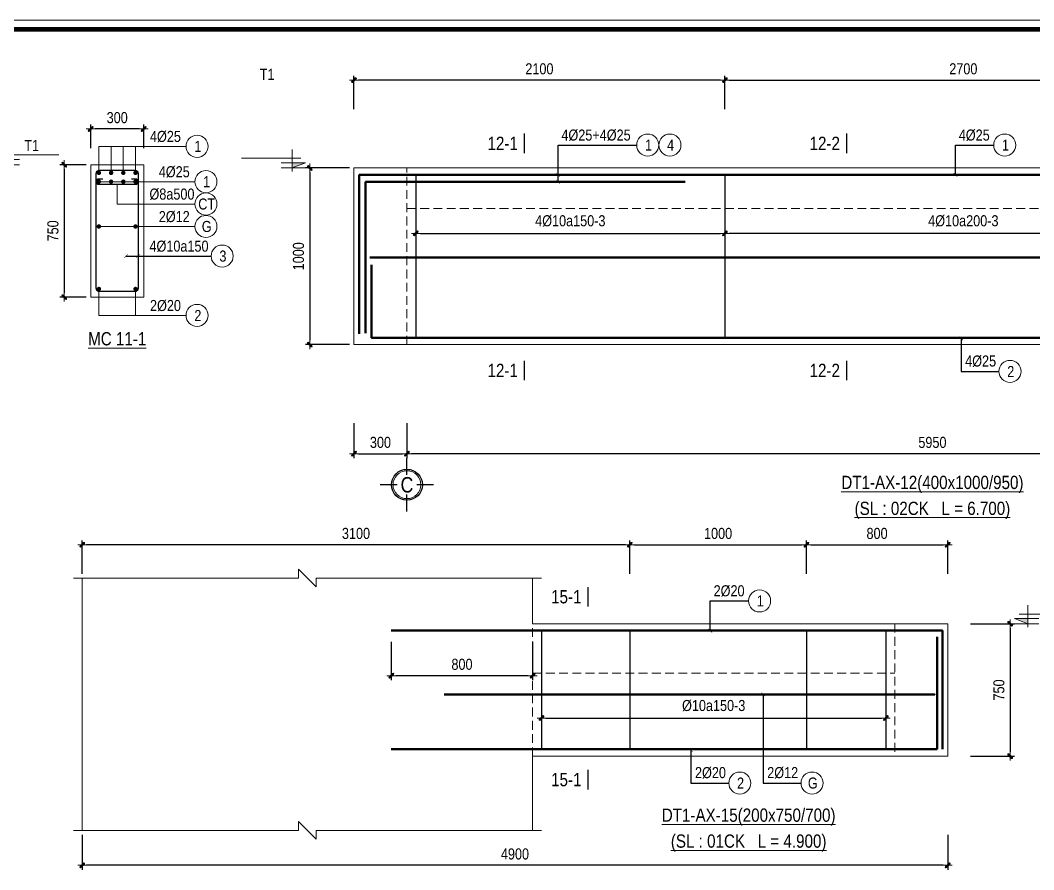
# Model space of a CAD drawing. Header units: millimetres. Extents: x 397144 to 8960116, y 345581 to 674207.
# Drawn here: x 4938777 to 4944515, y 658702 to 663512 of the extents above; entities that cross this region are included whole.
import ezdxf
from ezdxf.enums import TextEntityAlignment as Align

# ---------------------------------------------------------------- set-up
doc = ezdxf.new("R2010")
doc.units = ezdxf.units.MM
doc.header["$PDSIZE"] = -10
doc.linetypes.add('HIDDEN', pattern=[0.375, 0.25, -0.125])
doc.layers.get('0').update_dxf_attribs({"linetype": 'CONTINUOUS'})
doc.layers.get('Defpoints').update_dxf_attribs({"color": 12, "linetype": 'CONTINUOUS'})
for name, color, linetype, lineweight in [('2', 2, 'CONTINUOUS', 20), ('CDAI', 8, 'CONTINUOUS', 30), ('CTHEP', 2, 'CONTINUOUS', 50), ('DBAO', 3, 'CONTINUOUS', 20), ('DGIONG', 4, 'CONTINUOUS', 13), ('KTH', 150, 'CONTINUOUS', 5), ('Net khuat', 8, 'HIDDEN', 13), ('STICK', 1, 'CONTINUOUS', 9), ('TEXT', 7, 'CONTINUOUS', 15)]:
    doc.layers.add(name, color=color, linetype=linetype, lineweight=lineweight)
doc.layers.add('8', color=8, linetype='CONTINUOUS')
doc.layers.add('HATCH', color=7, linetype='CONTINUOUS', lineweight=5, true_color=0x2491ff)
doc.styles.add('HELVECONDENSE', font='VHELVCN_0.TTF')
doc.styles.add('Star-HelCon', font='VHELVCN_0.TTF')
doc.styles.add('TTP-HelCon', font='VHELVCN_0.TTF')
doc.styles.add('VNI-HELVE-CONDENSE', font='VHELVCN_0.TTF')
doc.dimstyles.new('kc-25', dxfattribs={"dimtxt": 62.5, "dimasz": 20, "dimexe": 20, "dimexo": 50, "dimgap": 25, "dimtad": 3, "dimdec": 0, "dimzin": 0, "dimdsep": 46, "dimtxsty": 'VNI-HELVE-CONDENSE', "dimblk": 'DIM', "dimcen": 2.5, "dimclrd": 256, "dimclre": 154, "dimclrt": 7, "dimaunit": 1, "dimadec": 0, "dimazin": 0, "dimtfac": 1, "dimtdec": 0, "dimtix": 1, "dimtmove": 0, "dimatfit": 3, "dimldrblk": 'DOT', "dimfxl": 1, "dimtolj": 1, "dimtzin": 0, "dimarcsym": 0})
doc.dimstyles.new('TTP-25', dxfattribs={"dimscale": 25, "dimtxt": 2.5, "dimasz": 1, "dimexe": 1, "dimexo": 1, "dimgap": 0.09, "dimtad": 0, "dimdec": 4, "dimrnd": 5, "dimzin": 9, "dimdsep": 46, "dimtxsty": 'TTP-HelCon', "dimblk": 'Stick1', "dimcen": 0.09, "dimdle": 1.5, "dimclrd": 256, "dimclre": 256, "dimclrt": 7, "dimadec": 0, "dimazin": 0, "dimtfac": 1, "dimtdec": 4, "dimtmove": 0, "dimatfit": 3, "dimldrblk": '_ArchTick1', "dimfxl": 1, "dimtvp": 1, "dimtolj": 1, "dimtzin": 0, "dimarcsym": 0})

# ---------------------------------------------------------------- blocks, each defined once
blk = doc.blocks.new('Stick1')
at = {"layer": 'STICK'}
h = blk.add_hatch(color=256, dxfattribs=at)
edge = h.paths.add_edge_path()
edge.add_line((0.3, 0.5), (-0.5, -0.3))
edge.add_arc((-0.4, -0.4), 0.141, 135, 315)
edge.add_line((-0.3, -0.5), (0.5, 0.3))
edge.add_arc((0.4, 0.4), 0.141, 315, 495)
blk.add_line((1, 0), (-1, 0), dxfattribs=at)
blk.add_lwpolyline([(0.3, 0.5), (-0.5, -0.3, 1), (-0.3, -0.5), (0.5, 0.3, 1), (0.3, 0.5, 1)], format="xyb", dxfattribs=at)
blk = doc.blocks.new('*D686')
at = {"layer": 'Defpoints', "color": 0, "transparency": 16777216}
for p in [(4939128, 660542.2), (4939128, 660353.2), (4942228, 660353.2)]:
    blk.add_point(p, dxfattribs=at)
at = {"layer": 'KTH', "lineweight": -2, "transparency": 16777216}
for p, q in [((4939128, 660378.2), (4939128, 660567.2)), ((4942203, 660542.2), (4939153, 660542.2)), ((4942228, 660378.2), (4942228, 660567.2))]:
    blk.add_line(p, q, dxfattribs=at)
at = {"layer": 'KTH', "lineweight": -2, "transparency": 16777216, "xscale": 25, "yscale": 25, "zscale": 25, "rotation": 180}
blk.add_blockref('Stick1', (4939128, 660542.2), dxfattribs=at)
at = {"layer": 'KTH', "lineweight": -2, "transparency": 16777216, "xscale": 25, "yscale": 25, "zscale": 25}
blk.add_blockref('Stick1', (4942228, 660542.2), dxfattribs=at)
at = {"layer": 'KTH', "color": 7, "transparency": 16777216, "insert": (4940678, 660606), "char_height": 62.5, "attachment_point": 5, "style": 'TTP-HelCon'}
blk.add_mtext('\\A1;3100', dxfattribs=at)
blk = doc.blocks.new('_ArchTick1')
at = {"color": 0, "const_width": 3.81}
blk.add_lwpolyline([(-12.7, -12.7), (12.7, 12.7)], dxfattribs=at)
blk = doc.blocks.new('DIM')
h = blk.add_hatch(color=1)
h.paths.add_polyline_path([(0.49, 0.29, 1), (0.29, 0.49), (-0.19, 0), (0.19, 0)])
h.paths.add_polyline_path([(0.19, 0), (-0.19, 0), (-0.49, -0.29, 1), (-0.29, -0.49)])
at = {"color": 9}
for p, q in [((-0.19, 0), (-1.5, 0)), ((0.19, 0), (1.5, 0))]:
    blk.add_line(p, q, dxfattribs=at)
at = {"color": 1}
for p, q in [((-0.49, -0.29), (0.29, 0.49)), ((-0.29, -0.49), (0.49, 0.29)), ((-0.19, 0), (0.19, 0))]:
    blk.add_line(p, q, dxfattribs=at)
blk.add_arc((-0.39, -0.39), 0.138, 135, 315, dxfattribs=at)
blk = doc.blocks.new('*D687')
at = {"layer": 'Defpoints', "color": 0, "transparency": 16777216}
for p in [(4939128, 658924.8), (4944028, 658924.8), (4939128, 658726.8)]:
    blk.add_point(p, dxfattribs=at)
at = {"layer": 'KTH', "lineweight": -2, "transparency": 16777216}
for p, q in [((4939128, 658899.8), (4939128, 658701.8)), ((4944028, 658899.8), (4944028, 658701.8)), ((4944003, 658726.8), (4939153, 658726.8))]:
    blk.add_line(p, q, dxfattribs=at)
at = {"layer": 'KTH', "lineweight": -2, "transparency": 16777216, "xscale": 25, "yscale": 25, "zscale": 25, "rotation": 180}
blk.add_blockref('Stick1', (4939128, 658726.8), dxfattribs=at)
at = {"layer": 'KTH', "lineweight": -2, "transparency": 16777216, "xscale": 25, "yscale": 25, "zscale": 25}
blk.add_blockref('Stick1', (4944028, 658726.8), dxfattribs=at)
at = {"layer": 'KTH', "color": 7, "transparency": 16777216, "insert": (4941578, 658790.7), "char_height": 62.5, "attachment_point": 5, "style": 'TTP-HelCon'}
blk.add_mtext('\\A1;4900', dxfattribs=at)
blk = doc.blocks.new('*D688')
at = {"layer": 'Defpoints', "color": 0, "transparency": 16777216}
for p in [(4943228, 660542.2), (4942228, 660353.2), (4943228, 660353.2)]:
    blk.add_point(p, dxfattribs=at)
at = {"layer": 'KTH', "lineweight": -2, "transparency": 16777216}
for p, q in [((4942228, 660378.2), (4942228, 660567.2)), ((4942253, 660542.2), (4943203, 660542.2)), ((4943228, 660378.2), (4943228, 660567.2))]:
    blk.add_line(p, q, dxfattribs=at)
at = {"layer": 'KTH', "lineweight": -2, "transparency": 16777216, "xscale": 25, "yscale": 25, "zscale": 25, "rotation": 180}
blk.add_blockref('Stick1', (4942228, 660542.2), dxfattribs=at)
at = {"layer": 'KTH', "lineweight": -2, "transparency": 16777216, "xscale": 25, "yscale": 25, "zscale": 25}
blk.add_blockref('Stick1', (4943228, 660542.2), dxfattribs=at)
at = {"layer": 'KTH', "color": 7, "transparency": 16777216, "insert": (4942728, 660606), "char_height": 62.5, "attachment_point": 5, "style": 'TTP-HelCon'}
blk.add_mtext('\\A1;1000', dxfattribs=at)
blk = doc.blocks.new('*D689')
at = {"layer": 'Defpoints', "color": 0, "transparency": 16777216}
for p in [(4944028, 660542.2), (4943228, 660353.2), (4944028, 660353.2)]:
    blk.add_point(p, dxfattribs=at)
at = {"layer": 'KTH', "lineweight": -2, "transparency": 16777216}
for p, q in [((4943228, 660378.2), (4943228, 660567.2)), ((4943253, 660542.2), (4944003, 660542.2)), ((4944028, 660378.2), (4944028, 660567.2))]:
    blk.add_line(p, q, dxfattribs=at)
at = {"layer": 'KTH', "lineweight": -2, "transparency": 16777216, "xscale": 25, "yscale": 25, "zscale": 25, "rotation": 180}
blk.add_blockref('Stick1', (4943228, 660542.2), dxfattribs=at)
at = {"layer": 'KTH', "lineweight": -2, "transparency": 16777216, "xscale": 25, "yscale": 25, "zscale": 25}
blk.add_blockref('Stick1', (4944028, 660542.2), dxfattribs=at)
at = {"layer": 'KTH', "color": 7, "transparency": 16777216, "insert": (4943628, 660606), "char_height": 62.5, "attachment_point": 5, "style": 'TTP-HelCon'}
blk.add_mtext('\\A1;800', dxfattribs=at)
blk = doc.blocks.new('*D690')
at = {"layer": 'Defpoints', "color": 0, "transparency": 16777216}
for p in [(4941728, 659700.8), (4943678, 659694.8), (4943678, 659560.8)]:
    blk.add_point(p, dxfattribs=at)
at = {"layer": 'KTH', "lineweight": -2, "transparency": 16777216}
for p, q in [((4941728, 659675.8), (4941728, 659535.8)), ((4943678, 659669.8), (4943678, 659535.8)), ((4941753, 659560.8), (4943653, 659560.8))]:
    blk.add_line(p, q, dxfattribs=at)
at = {"layer": 'KTH', "lineweight": -2, "transparency": 16777216, "xscale": 25, "yscale": 25, "zscale": 25, "rotation": 180}
blk.add_blockref('Stick1', (4941728, 659560.8), dxfattribs=at)
at = {"layer": 'KTH', "lineweight": -2, "transparency": 16777216, "xscale": 25, "yscale": 25, "zscale": 25}
blk.add_blockref('Stick1', (4943678, 659560.8), dxfattribs=at)
at = {"layer": 'KTH', "color": 7, "transparency": 16777216, "insert": (4942703, 659630.7), "char_height": 62.5, "attachment_point": 5, "style": 'TTP-HelCon'}
blk.add_mtext('\\A1;\\A1;Þ10a150-3', dxfattribs=at)
blk = doc.blocks.new('*D691')
at = {"layer": 'Defpoints', "color": 0, "transparency": 16777216}
for p in [(4940878, 660016.8), (4941678, 660016.8), (4940878, 659800.8)]:
    blk.add_point(p, dxfattribs=at)
at = {"layer": 'KTH', "lineweight": -2, "transparency": 16777216}
for p, q in [((4940878, 659991.8), (4940878, 659775.8)), ((4941678, 659991.8), (4941678, 659775.8)), ((4941653, 659800.8), (4940903, 659800.8))]:
    blk.add_line(p, q, dxfattribs=at)
at = {"layer": 'KTH', "lineweight": -2, "transparency": 16777216, "xscale": 25, "yscale": 25, "zscale": 25, "rotation": 180}
blk.add_blockref('Stick1', (4940878, 659800.8), dxfattribs=at)
at = {"layer": 'KTH', "lineweight": -2, "transparency": 16777216, "xscale": 25, "yscale": 25, "zscale": 25}
blk.add_blockref('Stick1', (4941678, 659800.8), dxfattribs=at)
at = {"layer": 'KTH', "color": 7, "transparency": 16777216, "insert": (4941278, 659864.7), "char_height": 62.5, "attachment_point": 5, "style": 'TTP-HelCon'}
blk.add_mtext('\\A1;800', dxfattribs=at)
blk = doc.blocks.new('*D692')
at = {"layer": 'Defpoints', "color": 0, "transparency": 16777216}
for p in [(4944131.7, 660094.8), (4944131.7, 659344.8), (4944381.7, 659344.8)]:
    blk.add_point(p, dxfattribs=at)
at = {"layer": 'KTH', "lineweight": -2, "transparency": 16777216}
for p, q in [((4944156.7, 660094.8), (4944406.7, 660094.8)), ((4944381.7, 660069.8), (4944381.7, 659369.8)), ((4944156.7, 659344.8), (4944406.7, 659344.8))]:
    blk.add_line(p, q, dxfattribs=at)
at = {"layer": 'KTH', "lineweight": -2, "transparency": 16777216, "xscale": 25, "yscale": 25, "zscale": 25}
for p, rotation in [((4944381.7, 660094.8), 90), ((4944381.7, 659344.8), 270)]:
    blk.add_blockref('Stick1', p, dxfattribs=dict(at, rotation=rotation))
at = {"layer": 'KTH', "color": 7, "transparency": 16777216, "insert": (4944317.9, 659719.8), "char_height": 62.5, "attachment_point": 5, "rotation": 90, "style": 'TTP-HelCon'}
blk.add_mtext('\\A1;750', dxfattribs=at)
blk = doc.blocks.new('CODE')
at = {"layer": 'DBAO'}
for p, q in [((-62.5, -20), (-62.5, 105)), ((-62.5, 0), (-137.5, 30)), ((-137.5, 30), (0, 30)), ((-137.5, 0), (0, 0)), ((-112.5, 55), (223.6, 55))]:
    blk.add_line(p, q, dxfattribs=at)
at = {"layer": 'HATCH', "color": 1}
blk.add_solid([(-62.5, 0), (-137.5, 30), (-62.5, 30)], dxfattribs=at)
blk = doc.blocks.new('MC')
at = {"layer": 'CTHEP', "const_width": 10}
blk.add_lwpolyline([(0, 150), (0, 0)], dxfattribs=at)
at = {"layer": 'TEXT', "style": 'TTP-HelCon'}
blk.add_attdef('A', text='', height=100, dxfattribs=at).set_placement((-50, 25.5), align=Align.RIGHT)
blk = doc.blocks.new('*D30')
at = {"layer": 'Defpoints', "color": 0, "transparency": 16777216}
for p in [(4940666.4, 663173.1), (4940666.4, 662984.1), (4942766.4, 662984.1)]:
    blk.add_point(p, dxfattribs=at)
at = {"layer": 'KTH', "lineweight": -2, "transparency": 16777216}
for p, q in [((4940666.4, 663009.1), (4940666.4, 663198.1)), ((4942741.4, 663173.1), (4940691.4, 663173.1)), ((4942766.4, 663009.1), (4942766.4, 663198.1))]:
    blk.add_line(p, q, dxfattribs=at)
at = {"layer": 'KTH', "lineweight": -2, "transparency": 16777216, "xscale": 25, "yscale": 25, "zscale": 25, "rotation": 180}
blk.add_blockref('Stick1', (4940666.4, 663173.1), dxfattribs=at)
at = {"layer": 'KTH', "lineweight": -2, "transparency": 16777216, "xscale": 25, "yscale": 25, "zscale": 25}
blk.add_blockref('Stick1', (4942766.4, 663173.1), dxfattribs=at)
at = {"layer": 'KTH', "color": 7, "transparency": 16777216, "insert": (4941716.4, 663236.9), "char_height": 62.5, "attachment_point": 5, "style": 'TTP-HelCon'}
blk.add_mtext('\\A1;2100', dxfattribs=at)
blk = doc.blocks.new('*D31')
at = {"layer": 'Defpoints', "color": 0, "transparency": 16777216}
for p in [(4940666.4, 662675.7), (4940416.4, 661675.7), (4940666.4, 661675.7)]:
    blk.add_point(p, dxfattribs=at)
at = {"layer": 'KTH', "lineweight": -2, "transparency": 16777216}
for p, q in [((4940641.4, 662675.7), (4940391.4, 662675.7)), ((4940416.4, 662650.7), (4940416.4, 661700.7)), ((4940641.4, 661675.7), (4940391.4, 661675.7))]:
    blk.add_line(p, q, dxfattribs=at)
at = {"layer": 'KTH', "lineweight": -2, "transparency": 16777216, "xscale": 25, "yscale": 25, "zscale": 25}
for p, rotation in [((4940416.4, 662675.7), 90), ((4940416.4, 661675.7), 270)]:
    blk.add_blockref('Stick1', p, dxfattribs=dict(at, rotation=rotation))
at = {"layer": 'KTH', "color": 7, "transparency": 16777216, "insert": (4940352.5, 662175.7), "char_height": 62.5, "attachment_point": 5, "rotation": 90, "style": 'TTP-HelCon'}
blk.add_mtext('\\A1;1000', dxfattribs=at)
blk = doc.blocks.new('*D32')
at = {"layer": 'Defpoints', "color": 0, "transparency": 16777216}
for p in [(4940966.4, 661255.7), (4946916.4, 661255.7), (4940966.4, 661057.7)]:
    blk.add_point(p, dxfattribs=at)
at = {"layer": 'KTH', "lineweight": -2, "transparency": 16777216}
for p, q in [((4940966.4, 661230.7), (4940966.4, 661032.7)), ((4946916.4, 661230.7), (4946916.4, 661032.7)), ((4946891.4, 661057.7), (4940991.4, 661057.7))]:
    blk.add_line(p, q, dxfattribs=at)
at = {"layer": 'KTH', "lineweight": -2, "transparency": 16777216, "xscale": 25, "yscale": 25, "zscale": 25, "rotation": 180}
blk.add_blockref('Stick1', (4940966.4, 661057.7), dxfattribs=at)
at = {"layer": 'KTH', "lineweight": -2, "transparency": 16777216, "xscale": 25, "yscale": 25, "zscale": 25}
blk.add_blockref('Stick1', (4946916.4, 661057.7), dxfattribs=at)
at = {"layer": 'KTH', "color": 7, "transparency": 16777216, "insert": (4943941.4, 661121.6), "char_height": 62.5, "attachment_point": 5, "style": 'TTP-HelCon'}
blk.add_mtext('\\A1;5950', dxfattribs=at)
blk = doc.blocks.new('*D33')
at = {"layer": 'Defpoints', "color": 0, "transparency": 16777216}
for p in [(4945466.4, 663173.1), (4942766.4, 662984.1), (4945466.4, 662984.1)]:
    blk.add_point(p, dxfattribs=at)
at = {"layer": 'KTH', "lineweight": -2, "transparency": 16777216}
for p, q in [((4942766.4, 663009.1), (4942766.4, 663198.1)), ((4942791.4, 663173.1), (4945441.4, 663173.1)), ((4945466.4, 663009.1), (4945466.4, 663198.1))]:
    blk.add_line(p, q, dxfattribs=at)
at = {"layer": 'KTH', "lineweight": -2, "transparency": 16777216, "xscale": 25, "yscale": 25, "zscale": 25, "rotation": 180}
blk.add_blockref('Stick1', (4942766.4, 663173.1), dxfattribs=at)
at = {"layer": 'KTH', "lineweight": -2, "transparency": 16777216, "xscale": 25, "yscale": 25, "zscale": 25}
blk.add_blockref('Stick1', (4945466.4, 663173.1), dxfattribs=at)
at = {"layer": 'KTH', "color": 7, "transparency": 16777216, "insert": (4944116.4, 663236.9), "char_height": 62.5, "attachment_point": 5, "style": 'TTP-HelCon'}
blk.add_mtext('\\A1;2700', dxfattribs=at)
blk = doc.blocks.new('*D35')
at = {"layer": 'Defpoints', "color": 0, "transparency": 16777216}
for p in [(4941016.4, 662445.7), (4942766.4, 662445.7), (4942766.4, 662305.7)]:
    blk.add_point(p, dxfattribs=at)
at = {"layer": 'KTH', "lineweight": -2, "transparency": 16777216}
for p, q in [((4941016.4, 662420.7), (4941016.4, 662280.7)), ((4942766.4, 662420.7), (4942766.4, 662280.7)), ((4941041.4, 662305.7), (4942741.4, 662305.7))]:
    blk.add_line(p, q, dxfattribs=at)
at = {"layer": 'KTH', "lineweight": -2, "transparency": 16777216, "xscale": 25, "yscale": 25, "zscale": 25, "rotation": 180}
blk.add_blockref('Stick1', (4941016.4, 662305.7), dxfattribs=at)
at = {"layer": 'KTH', "lineweight": -2, "transparency": 16777216, "xscale": 25, "yscale": 25, "zscale": 25}
blk.add_blockref('Stick1', (4942766.4, 662305.7), dxfattribs=at)
at = {"layer": 'KTH', "color": 7, "transparency": 16777216, "insert": (4941891.4, 662375.6), "char_height": 62.5, "attachment_point": 5, "style": 'TTP-HelCon'}
blk.add_mtext('\\A1;4Þ10a150-3', dxfattribs=at)
blk = doc.blocks.new('*D36')
at = {"layer": 'Defpoints', "color": 0, "transparency": 16777216}
for p in [(4942766.4, 662445.7), (4945466.4, 662445.7), (4942766.4, 662305.7)]:
    blk.add_point(p, dxfattribs=at)
at = {"layer": 'KTH', "lineweight": -2, "transparency": 16777216}
for p, q in [((4942766.4, 662420.7), (4942766.4, 662280.7)), ((4945466.4, 662420.7), (4945466.4, 662280.7)), ((4945441.4, 662305.7), (4942791.4, 662305.7))]:
    blk.add_line(p, q, dxfattribs=at)
at = {"layer": 'KTH', "lineweight": -2, "transparency": 16777216, "xscale": 25, "yscale": 25, "zscale": 25, "rotation": 180}
blk.add_blockref('Stick1', (4942766.4, 662305.7), dxfattribs=at)
at = {"layer": 'KTH', "lineweight": -2, "transparency": 16777216, "xscale": 25, "yscale": 25, "zscale": 25}
blk.add_blockref('Stick1', (4945466.4, 662305.7), dxfattribs=at)
at = {"layer": 'KTH', "color": 7, "transparency": 16777216, "insert": (4944116.4, 662375.6), "char_height": 62.5, "attachment_point": 5, "style": 'TTP-HelCon'}
blk.add_mtext('\\A1;4Þ10a200-3', dxfattribs=at)
blk = doc.blocks.new('dau truc')
blk.add_circle((0, 0), 180)
at = {"layer": '8'}
for p, q in [((0, 127), (0, 345)), ((-127, 0), (-345, 0)), ((345, 0), (127, 0)), ((0, -345), (0, -127))]:
    blk.add_line(p, q, dxfattribs=at)
blk.add_circle((0, 0), 200, dxfattribs=at)
at = {"layer": 'TEXT', "style": 'HELVECONDENSE'}
blk.add_attdef('A', text='', height=233, dxfattribs=at).set_placement((0, 0), align=Align.MIDDLE)
blk = doc.blocks.new('*D38')
at = {"layer": 'Defpoints', "color": 0, "transparency": 16777216}
for p in [(4940666.4, 661255.7), (4940966.4, 661255.7), (4940966.4, 661057.7)]:
    blk.add_point(p, dxfattribs=at)
at = {"layer": 'KTH', "lineweight": -2, "transparency": 16777216}
for p, q in [((4940666.4, 661230.7), (4940666.4, 661032.7)), ((4940966.4, 661230.7), (4940966.4, 661032.7)), ((4940691.4, 661057.7), (4940941.4, 661057.7))]:
    blk.add_line(p, q, dxfattribs=at)
at = {"layer": 'KTH', "lineweight": -2, "transparency": 16777216, "xscale": 25, "yscale": 25, "zscale": 25, "rotation": 180}
blk.add_blockref('Stick1', (4940666.4, 661057.7), dxfattribs=at)
at = {"layer": 'KTH', "lineweight": -2, "transparency": 16777216, "xscale": 25, "yscale": 25, "zscale": 25}
blk.add_blockref('Stick1', (4940966.4, 661057.7), dxfattribs=at)
at = {"layer": 'KTH', "color": 7, "transparency": 16777216, "insert": (4940816.4, 661121.6), "char_height": 62.5, "attachment_point": 5, "style": 'TTP-HelCon'}
blk.add_mtext('\\A1;300', dxfattribs=at)
blk = doc.blocks.new('*D46')
at = {"layer": 'Defpoints', "color": 0, "ltscale": 500, "transparency": 16777216}
for p in [(4939176, 662896.8), (4939176, 662763.5), (4939476, 662763.5)]:
    blk.add_point(p, dxfattribs=at)
at = {"layer": 'KTH', "lineweight": -2, "ltscale": 500, "transparency": 16777216}
for p, q in [((4939176, 662788.5), (4939176, 662921.8)), ((4939451, 662896.8), (4939201, 662896.8)), ((4939476, 662788.5), (4939476, 662921.8))]:
    blk.add_line(p, q, dxfattribs=at)
at = {"layer": 'KTH', "lineweight": -2, "ltscale": 500, "transparency": 16777216, "xscale": 25, "yscale": 25, "zscale": 25, "rotation": 180}
blk.add_blockref('Stick1', (4939176, 662896.8), dxfattribs=at)
at = {"layer": 'KTH', "lineweight": -2, "ltscale": 500, "transparency": 16777216, "xscale": 25, "yscale": 25, "zscale": 25}
blk.add_blockref('Stick1', (4939476, 662896.8), dxfattribs=at)
at = {"layer": 'KTH', "color": 7, "ltscale": 500, "transparency": 16777216, "insert": (4939326, 662960.6), "char_height": 62.5, "attachment_point": 5, "style": 'TTP-HelCon'}
blk.add_mtext('\\A1;300', dxfattribs=at)
blk = doc.blocks.new('*D47')
at = {"layer": 'Defpoints', "color": 0, "ltscale": 500, "transparency": 16777216}
for p in [(4939176, 662694.5), (4939026.2, 661944.5), (4939176, 661944.5)]:
    blk.add_point(p, dxfattribs=at)
at = {"layer": 'KTH', "lineweight": -2, "ltscale": 500, "transparency": 16777216}
for p, q in [((4939151, 662694.5), (4939001.2, 662694.5)), ((4939026.2, 662669.5), (4939026.2, 661969.5)), ((4939151, 661944.5), (4939001.2, 661944.5))]:
    blk.add_line(p, q, dxfattribs=at)
at = {"layer": 'KTH', "lineweight": -2, "ltscale": 500, "transparency": 16777216, "xscale": 25, "yscale": 25, "zscale": 25}
for p, rotation in [((4939026.2, 662694.5), 90), ((4939026.2, 661944.5), 270)]:
    blk.add_blockref('Stick1', p, dxfattribs=dict(at, rotation=rotation))
at = {"layer": 'KTH', "color": 7, "ltscale": 500, "transparency": 16777216, "insert": (4938962.4, 662319.5), "char_height": 62.5, "attachment_point": 5, "rotation": 90, "style": 'TTP-HelCon'}
blk.add_mtext('\\A1;750', dxfattribs=at)
blk = doc.blocks.new('CHG_XX_Khung ten')
blk.add_lwpolyline([(15, 579), (826, 579), (826, 15), (15, 15)], close=True)
at = {"color": 4, "linetype": 'Continuous', "const_width": 1}
blk.add_lwpolyline([(17, 577), (824, 577), (824, 17), (17, 17)], close=True, dxfattribs=at)

msp = doc.modelspace()

# ---------------------------------------------------------------- linework, layer by layer
at = {"layer": 'CDAI', "ltscale": 52.5}
for p, q in [((4941016.37072, 662640.70253), (4941016.37072, 661710.70253)), ((4942766.37071, 662640.70253), (4942766.37071, 661710.70253)), ((4941728.02234, 660055.81008), (4941728.02234, 659383.81008)), ((4942228.02234, 660055.81008), (4942228.02234, 659383.81008)), ((4943228.02234, 660055.81008), (4943228.02234, 659383.81008)), ((4943678.02234, 660055.81008), (4943678.02234, 659383.81008))]:
    msp.add_line(p, q, dxfattribs=at)
at = {"layer": 'CDAI'}
msp.add_lwpolyline([(4939226.03518, 662663.25251), (4939426.03518, 662663.25251, -0.4142135624), (4939444.78518, 662644.50251), (4939444.78518, 661994.50251, -0.4142135624), (4939426.03518, 661975.75251), (4939226.03518, 661975.75251, -0.4142135624), (4939207.28518, 661994.50251), (4939207.28518, 662644.50251, -0.4142135624)], format="xyb", close=True, dxfattribs=at)
msp.add_lwpolyline([(4939244.20517, 662613.25251), (4939222.28518, 662613.25251, 0.4142135624), (4939207.28518, 662598.25251), (4939207.28518, 662598.25251, 0.4142135624), (4939222.28518, 662583.25251), (4939429.78518, 662583.25251, 0.4142135624), (4939444.78518, 662598.25251), (4939444.78518, 662598.25251, 0.4142135624), (4939429.78518, 662613.25251), (4939407.86519, 662613.25251)], format="xyb", dxfattribs=at)
at = {"layer": 'CTHEP'}
msp.add_line((4943968.02234, 659383.81008), (4943968.02234, 660020.5663), dxfattribs=at)
at = {"layer": 'CTHEP', "const_width": 12.5}
for points in [[(4939216.03518, 662648.25251, 1), (4939228.53518, 662648.25251, 1)], [(4939285.20185, 662648.25251, 1), (4939297.70185, 662648.25251, 1)], [(4939354.36852, 662648.25251, 1), (4939366.86852, 662648.25251, 1)], [(4939423.53518, 662648.25251, 1), (4939436.03518, 662648.25251, 1)], [(4939216.03518, 662598.25251, 1), (4939228.53518, 662598.25251, 1)], [(4939285.20185, 662598.25251, 1), (4939297.70185, 662598.25251, 1)], [(4939354.36852, 662598.25251, 1), (4939366.86852, 662598.25251, 1)], [(4939423.53518, 662598.25251, 1), (4939436.03518, 662598.25251, 1)], [(4939216.03518, 662344.50251, 1), (4939228.53518, 662344.50251, 1)], [(4939423.53518, 662344.50251, 1), (4939436.03518, 662344.50251, 1)], [(4939216.03518, 661990.75251, 1), (4939228.53518, 661990.75251, 1)], [(4939423.53518, 661990.75251, 1), (4939436.03518, 661990.75251, 1)]]:
    msp.add_lwpolyline(points, format="xyb", close=True, dxfattribs=at)
at = {"layer": 'CTHEP'}
for points in [[(4940696.37072, 661736.41411), (4940696.37072, 661736.41411), (4940696.37072, 662636.70253), (4947316.37072, 662636.70253), (4947316.37072, 661739.63561), (4947316.37072, 661739.63561)], [(4940765.76921, 662127.93023), (4940765.76921, 661714.70253), (4947243.2232, 661714.70253), (4947243.2232, 662177.75924)], [(4940878.02234, 660055.81008), (4943998.02234, 660055.81008), (4943998.02234, 659383.81008)], [(4940878.02234, 659383.81008), (4943968.02234, 659383.81008)]]:
    msp.add_lwpolyline(points, dxfattribs=at)
msp.add_lwpolyline([(4941178.02234, 659694.81008), (4943954.78278, 659694.81008), (4943954.78278, 659694.81008)], close=True, dxfattribs=at)
at = {"layer": 'DBAO'}
msp.add_line((4940666.37072, 662675.70253), (4940666.37072, 661675.70253), dxfattribs=at)
for points in [[(4940666.37072, 662675.70253), (4940966.37072, 662675.70253), (4946916.37072, 662675.70253), (4946916.37072, 662984.09687)], [(4940666.37072, 661675.70253), (4940966.37072, 661675.70253), (4946916.37072, 661675.70253), (4946916.37072, 661255.70253)], [(4939128.02234, 660353.20442), (4939128.02234, 660044.81008), (4939128.02234, 660044.81008), (4939128.02234, 659344.81008), (4939128.02234, 659344.81008), (4939128.02234, 658924.81008)], [(4941678.02234, 660353.20442), (4941678.02234, 660094.81008), (4943728.02234, 660094.81008), (4944028.02234, 660094.81008)], [(4944028.02234, 660094.81008), (4944028.02234, 660094.81008), (4944028.02234, 660094.81008), (4944028.02234, 659344.81008), (4944028.02234, 659344.81008), (4944028.02234, 659344.81008)], [(4941678.02234, 658924.81008), (4941678.02234, 659344.81008), (4943728.02234, 659344.81008), (4944028.02234, 659344.81008)]]:
    msp.add_lwpolyline(points, dxfattribs=at)
at = {"layer": 'DBAO', "flags": 128}
for points in [[(4939176.03518, 662694.50251), (4939476.03518, 662694.50251)], [(4939476.03518, 662694.50251), (4939476.03518, 661944.50251), (4939176.03518, 661944.50251), (4939176.03518, 662694.50251)]]:
    msp.add_lwpolyline(points, dxfattribs=at)
at = {"layer": 'DGIONG'}
for p, q in [((4939222.28518, 662648.25251), (4939222.28518, 662798.25251)), ((4939222.28518, 662798.25251), (4939716.03518, 662798.25251)), ((4939291.45185, 662798.25251), (4939291.45185, 662648.25251)), ((4939360.61852, 662798.25251), (4939360.61852, 662648.25251)), ((4939429.78518, 662648.25251), (4939429.78518, 662798.25251)), ((4939222.28518, 662598.25251), (4939766.03518, 662598.25251)), ((4939326.03518, 662583.25251), (4939326.03518, 662471.75251)), ((4939326.03518, 662471.75251), (4939766.03518, 662471.75251)), ((4939222.28518, 662344.50251), (4939766.03518, 662344.50251)), ((4939222.28518, 661840.75251), (4939222.28518, 661990.75251)), ((4939429.78518, 661840.75251), (4939429.78518, 661990.75251)), ((4939222.28518, 661840.75251), (4939716.03518, 661840.75251))]:
    msp.add_line(p, q, dxfattribs=at)
for points in [[(4939078.02234, 660353.20442), (4940353.02234, 660353.20442), (4940353.02234, 660403.20442), (4940453.02234, 660303.20442), (4940453.02234, 660353.20442), (4941728.02234, 660353.20442)], [(4939078.02234, 658924.81008), (4940353.02234, 658924.81008), (4940353.02234, 658974.81008), (4940453.02234, 658874.81008), (4940453.02234, 658924.81008), (4941728.02234, 658924.81008)]]:
    msp.add_lwpolyline(points, dxfattribs=at)
for centre in [(4939778.53518, 662798.25251), (4944350.77823, 662805.21164), (4939828.53518, 662598.25251), (4939828.53518, 662471.75251), (4939828.53518, 662344.50251), (4939920.31772, 662176.85455), (4939778.53518, 661840.75251), (4944380.63933, 661523.65827), (4942962.68265, 660224.31919), (4942851.04374, 659192.76582), (4943260.04374, 659192.76582)]:
    msp.add_circle(centre, 62.5, dxfattribs=at)
at = {"layer": 'Net khuat', "ltscale": 200}
for p, q in [((4940966.37072, 661675.70253), (4940966.37072, 662675.70253)), ((4940966.37072, 662445.70253), (4946916.37072, 662445.70253)), ((4941678.02234, 659344.81008), (4941678.02234, 660094.81008)), ((4943728.02234, 660094.81008), (4943728.02234, 659344.81008)), ((4941678.02234, 659814.81008), (4943728.02234, 659814.81008))]:
    msp.add_line(p, q, dxfattribs=at)

# ---------------------------------------------------------------- block references
at = {"xscale": 0.75, "yscale": 0.75, "zscale": 0.75}
for p, values in [((4941631.87071, 662758.59687), {'A': '12-1'}), ((4943455.37071, 662758.59687), {'A': '12-2'}), ((4941631.87071, 661472.81729), {'A': '12-1'}), ((4943455.37071, 661472.81729), {'A': '12-2'}), ((4941992.02234, 660191.22165), {'A': '15-1'}), ((4941992.02234, 659155.44208), {'A': '15-1'})]:
    msp.add_blockref('MC', p, dxfattribs=at).add_auto_attribs(values)
at = {"layer": '2', "ltscale": 300}
ref = msp.add_blockref('dau truc', (4940966.37072, 660881.86012), dxfattribs=dict(at, xscale=0.4367131292819977, yscale=0.4367131292819977, zscale=0.4367131292819977))
ref.add_attrib('A', 'C', dxfattribs={"layer": 'TEXT', "height": 87.5, "style": 'HELVECONDENSE'}).set_placement((4940966.37072, 660881.86012), align=Align.MIDDLE)
at = {"layer": 'KTH', "linetype": 'Continuous'}
for p in [(4938772.87072, 662694.50251), (4944544.2122, 660094.81008)]:
    msp.add_blockref('CODE', p, dxfattribs=at)
at = {"layer": 'KTH', "linetype": 'Continuous', "xscale": -1}
msp.add_blockref('CODE', (4940253.87072, 662675.70253), dxfattribs=at)

# ---------------------------------------------------------------- texts
at = {"layer": 'TEXT', "style": 'TTP-HelCon'}
for p in [(4940296.13739, 663174.79075), (4938963.10406, 662771.49751)]:
    msp.add_text('T1    ', height=62.5, dxfattribs=at).set_placement(p, align=Align.RIGHT)
for s, p in [('4Þ25', (4939511.49352, 662823.25251)), ('4Þ25', (4944090.65435, 662831.06458)), ('4Þ25', (4939561.49352, 662623.25251)), ('Þ8a500', (4939508.71939, 662496.75251)), ('2Þ12', (4939561.49352, 662369.50251)), ('4Þ10a150', (4939508.71939, 662201.85455)), ('2Þ20', (4939511.75886, 661865.75251)), ('4Þ25', (4944126.83146, 661551.55533)), ('2Þ20', (4942702.55876, 660250.17213)), ('2Þ20', (4942597.23587, 659220.66288)), ('2Þ12', (4943006.23587, 659220.66288))]:
    msp.add_text(s, height=62.5, dxfattribs=at).set_placement(p)
at = {"layer": 'TEXT', "style": 'Star-HelCon'}
for s, p in [('1', (4939782.70185, 662798.25251)), ('1', (4944354.9449, 662805.21164)), ('1', (4939832.70185, 662598.25251)), ('CT', (4939832.70185, 662471.75251)), ('G', (4939832.70185, 662344.50251)), ('3', (4939924.48439, 662176.85455)), ('2', (4939782.70185, 661840.75251)), ('2', (4944384.806, 661523.65827)), ('1', (4942966.84931, 660224.31919)), ('2', (4942855.21041, 659192.76582)), ('G', (4943264.21041, 659192.76582))]:
    msp.add_text(s, height=62.5, dxfattribs=at).set_placement(p, align=Align.MIDDLE)
at = {"layer": 'TEXT', "style": 'TTP-HelCon'}
for s, p in [('%%UMC 11-1', (4939326.03518, 661671.20898)), ('%%UDT1-AX-12(400x1000/950)', (4943941.37071, 660857.72466)), ('%%U(SL : 02CK   L = 6.700)', (4943941.37071, 660710.83006)), ('%%UDT1-AX-15(200x750/700)', (4942901.01739, 658973.50897)), ('%%U(SL : 01CK   L = 4.900)', (4942901.01739, 658826.61438))]:
    msp.add_text(s, height=75, dxfattribs=at).set_placement(p, align=Align.CENTER)

# ---------------------------------------------------------------- dimensions: what is measured, and where the dimension line sits
at = {"layer": 'KTH'}
for base, p1, p2, picture, middle in [((4940666.37072, 663173.09687), (4942766.37071, 662984.09687), (4940666.37072, 662984.09687), '*D30', (4941716.37072, 663236.9302)), ((4940966.37072, 661057.72466), (4946916.37072, 661255.70253), (4940966.37072, 661255.70253), '*D32', (4943941.37072, 661121.55799)), ((4939128.02234, 660542.20442), (4942228.02234, 660353.20442), (4939128.02234, 660353.20442), '*D686', (4940678.02234, 660606.03775)), ((4939128.02234, 658726.83221), (4944028.02234, 658924.81008), (4939128.02234, 658924.81008), '*D687', (4941578.02234, 658790.66554))]:
    dim = msp.add_linear_dim(base=base, p1=p1, p2=p2, dimstyle='TTP-25', override={"dimtmove": 1}, dxfattribs=at)
    dim.commit()
    dim.dimension.update_dxf_attribs({"geometry": picture, "text_midpoint": middle})
for base, p1, p2, angle, picture, middle in [((4945466.37072, 663173.09687), (4942766.37071, 662984.09687), (4945466.37072, 662984.09687), 180, '*D33', (4944116.37072, 663236.9302)), ((4940416.37072, 661675.70253), (4940666.37072, 662675.70253), (4940666.37072, 661675.70253), 270, '*D31', (4940352.53739, 662175.70253)), ((4940966.37072, 661057.72466), (4940666.37072, 661255.70253), (4940966.37072, 661255.70253), 180, '*D38', (4940816.37072, 661121.55799)), ((4943228.02234, 660542.20442), (4942228.02234, 660353.20442), (4943228.02234, 660353.20442), 180, '*D688', (4942728.02234, 660606.03775)), ((4944028.02234, 660542.20442), (4943228.02234, 660353.20442), (4944028.02234, 660353.20442), 180, '*D689', (4943628.02234, 660606.03775)), ((4944381.7122, 659344.81008), (4944131.7122, 660094.81008), (4944131.7122, 659344.81008), 270, '*D692', (4944317.87887, 659719.81008))]:
    dim = msp.add_linear_dim(base=base, p1=p1, p2=p2, angle=angle, dimstyle='TTP-25', override={"dimtmove": 1}, dxfattribs=at)
    dim.commit()
    dim.dimension.update_dxf_attribs({"geometry": picture, "text_midpoint": middle})
at = {"layer": 'KTH', "ltscale": 500}
dim = msp.add_linear_dim(base=(4939176.03518, 662896.75251), p1=(4939476.03518, 662763.51446), p2=(4939176.03518, 662763.51446), dimstyle='TTP-25', override={"dimtxsty": 'TTP-HelCon'}, dxfattribs=at)
dim.commit()
dim.dimension.update_dxf_attribs({"geometry": '*D46', "text_midpoint": (4939326.03518, 662960.58585)})
dim = msp.add_linear_dim(base=(4939026.20237, 661944.50251), p1=(4939176.03518, 662694.50251), p2=(4939176.03518, 661944.50251), angle=90, dimstyle='TTP-25', override={"dimtxsty": 'TTP-HelCon'}, dxfattribs=at)
dim.commit()
dim.dimension.update_dxf_attribs({"geometry": '*D47', "text_midpoint": (4938962.36904, 662319.50251)})
at = {"layer": 'KTH'}
for base, p1, p2, text, picture, middle in [((4942766.37071, 662305.68935), (4941016.37072, 662445.70253), (4942766.37071, 662445.70253), '4Þ10a150-3', '*D35', (4941891.37072, 662375.60601)), ((4943678.02234, 659560.81008), (4941728.02234, 659700.82326), (4943678.02234, 659694.81008), '\\A1;Þ10a150-3', '*D690', (4942703.02234, 659630.72675))]:
    dim = msp.add_linear_dim(base=base, p1=p1, p2=p2, text=text, dimstyle='TTP-25', override={"dimtmove": 1}, dxfattribs=at)
    dim.commit()
    dim.dimension.update_dxf_attribs({"geometry": picture, "text_midpoint": middle})
dim = msp.add_linear_dim(base=(4942766.37071, 662305.68935), p1=(4945466.37072, 662445.70253), p2=(4942766.37071, 662445.70253), angle=180, text='4Þ10a200-3', dimstyle='TTP-25', override={"dimtmove": 1}, dxfattribs=at)
dim.commit()
dim.dimension.update_dxf_attribs({"geometry": '*D36', "text_midpoint": (4944116.37072, 662375.60601)})
dim = msp.add_linear_dim(base=(4940878.02234, 659800.82676), p1=(4941678.02234, 660016.81008), p2=(4940878.02234, 660016.81008), dimstyle='TTP-25', dxfattribs=at)
dim.commit()
dim.dimension.update_dxf_attribs({"geometry": '*D691', "text_midpoint": (4941278.02234, 659864.66009)})

# ---------------------------------------------------------------- leaders
at = {"layer": 'DGIONG'}
for points in [[(4944072.14258, 662636.70253), (4944072.14232, 662805.21164), (4944288.27823, 662805.21164)], [(4939444.78518, 662176.85455), (4939857.81772, 662176.85455)], [(4944103.81969, 661710.70253), (4944103.81943, 661523.65827), (4944318.13933, 661523.65827)], [(4942684.04699, 660055.81008), (4942684.04673, 660224.31919), (4942900.18265, 660224.31919)], [(4942983.22411, 659694.81008), (4942983.22384, 659192.76582), (4943197.54374, 659192.76582)], [(4942574.22411, 659379.81008), (4942574.22384, 659192.76582), (4942788.54374, 659192.76582)]]:
    msp.add_leader(points, dimstyle='kc-25', override={"dimtad": 0, "dimldrblk": 'ArchTick', "dimfxl": 100, "dimarcsym": 1}, dxfattribs=at)

# ---------------------------------------------------------------- next in the draw order: block references
at = {"layer": 'KTH', "ltscale": 0.8, "xscale": 25.92478421702978, "yscale": 25.92478421702978, "zscale": 25.92478421702978}
msp.add_blockref('CHG_XX_Khung ten', (4931850.59969, 648501.85593), dxfattribs=at)

# ---------------------------------------------------------------- next in the draw order: linework, layer by layer
at = {"layer": 'CTHEP'}
msp.add_lwpolyline([(4942542.17807, 662596.70253), (4940732.17807, 662596.70253), (4940732.17807, 661739.50443)], dxfattribs=at)
msp.add_lwpolyline([(4940756.59402, 662169.68935), (4947096.53417, 662169.68935), (4947096.53417, 662169.68935)], close=True, dxfattribs=at)
at = {"layer": 'DGIONG'}
for centre in [(4942329.88061, 662805.21164), (4942454.88061, 662805.21164)]:
    msp.add_circle(centre, 62.5, dxfattribs=at)

# ---------------------------------------------------------------- next in the draw order: texts
at = {"layer": 'TEXT', "style": 'TTP-HelCon'}
msp.add_text('4Þ25+4Þ25', height=62.5, dxfattribs=at).set_placement((4941840.87859, 662831.06458))
at = {"layer": 'TEXT', "style": 'Star-HelCon'}
for s, p in [('1', (4942334.04728, 662805.21164)), ('4', (4942459.04728, 662805.21164))]:
    msp.add_text(s, height=62.5, dxfattribs=at).set_placement(p, align=Align.MIDDLE)

# ---------------------------------------------------------------- next in the draw order: leaders
at = {"layer": 'DGIONG'}
for points in [[(4941822.36682, 662636.70253), (4941822.36655, 662805.21164), (4942267.38061, 662805.21164)], [(4941822.36682, 662596.70253), (4941822.36655, 662805.21164), (4942267.38061, 662805.21164)], [(4939375.61852, 662176.85455), (4939745.83054, 662176.85455)]]:
    msp.add_leader(points, dimstyle='kc-25', override={"dimtad": 0, "dimldrblk": 'ArchTick', "dimfxl": 100, "dimarcsym": 1}, dxfattribs=at)

doc.saveas('drawing.dxf')
